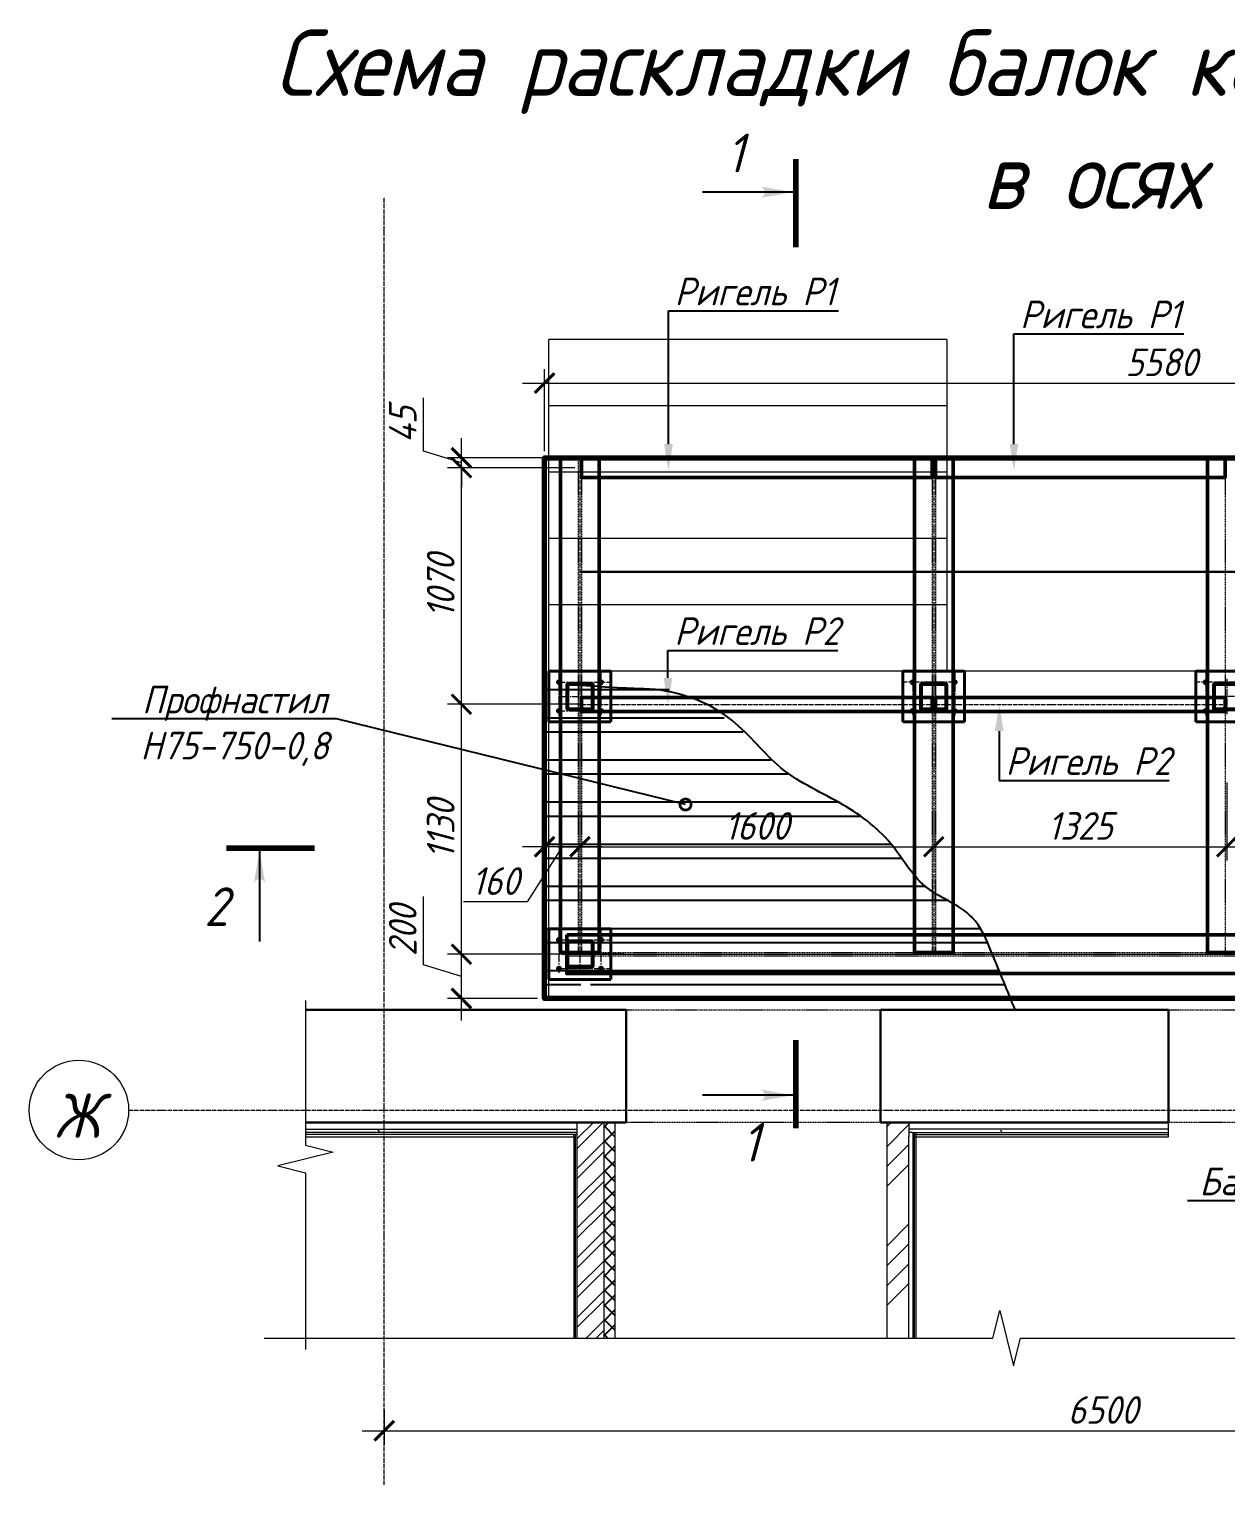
# Model space of a CAD drawing. Header units: millimetres. Extents: x 504091 to 2165846, y 135022 to 442887.
# Drawn here: x 861194 to 866607, y 219408 to 225991 of the extents above; entities that cross this region are included whole.
import ezdxf
from ezdxf import colors
from ezdxf.entities.mleader import LeaderData, LeaderLine
from ezdxf.math import Vec2, Vec3

# ---------------------------------------------------------------- set-up
doc = ezdxf.new("R2010")
doc.units = ezdxf.units.MM
for name, pattern in [('( Dashed )', [0.75, 0.5, -0.25]), ('ADSK_Линия сетки', [25, 20, -2.5, 0, -2.5]), ('CENTER2', [1.125, 0.75, -0.125, 0.125, -0.125]), ('осеваяX2', [4, 2.5, -0.5, 0.5, -0.5])]:
    doc.linetypes.add(name, pattern=pattern)
doc.layers.get('Defpoints').update_dxf_attribs({"color": 255})
for name, color, linetype, lineweight in [('+АР_Вспомогательная', 7, 'Continuous', 9), ('Аннотация', 7, 'Continuous', 9), ('Лестницы', 7, 'Continuous', 18), ('Монолит тонкий', 204, 'Continuous', 9), ('Оси', 165, 'осеваяX2', 13), ('Размер', 7, 'Continuous', 13), ('Размеры КР', 164, 'Continuous', 9), ('Рамка', 130, 'Continuous', 20), ('Стены внутренние', 7, 'Continuous', 18), ('Стены несущие', 7, 'Continuous', 30), ('Стены отделка', 7, 'Continuous', 30), ('Стены штриховка', 7, 'Continuous', 18)]:
    doc.layers.add(name, color=color, linetype=linetype, lineweight=lineweight)
for name, color, linetype in [('PS_Обозначения', 7, 'Continuous'), ('металл', 124, 'Continuous'), ('Тонкая', 7, 'Continuous'), ('Шов', 136, 'PSK_Weld_10'), ('Штриховка', 252, 'Continuous')]:
    doc.layers.add(name, color=color, linetype=linetype)
doc.styles.add('GOST 2.304_new', font='isocpeur.ttf', dxfattribs={"width": 0.9, "oblique": 15})
doc.linetypes.add('PSK_Weld_10', pattern='A,0.199999,1e-06,[130,ltypeshp.shx,S=1.06,R=-45,X=0.75,Y=1],1.5,[130,ltypeshp.shx,S=1.06,R=45,X=-0.75,Y=1],0', length=1.7)
doc.dimstyles.new('SPDS 1_50', dxfattribs={"dimscale": 50, "dimtxt": 2.5, "dimasz": 1.77, "dimexe": 1.25, "dimexo": 0.625, "dimtad": 1, "dimdec": 0, "dimrnd": 0.001, "dimzin": 9, "dimtxsty": 'GOST 2.304_new', "dimblk": 'ARCHTICK', "dimcen": 2.5, "dimdle": 2, "dimclrt": 256, "dimadec": 0, "dimazin": 2, "dimtfac": 0.75, "dimtdec": 0, "dimtmove": 1, "dimatfit": 3, "dimfxl": 0, "dimtolj": 1, "dimlwd": 9, "dimlwe": 9, "dimarcsym": 0})
pattern_1 = [(0, (813950.81, 178058.25), (406.4, 101.6), [33.528, -271.272, 33.528, -271.272, -1625.6]), (0, (813950.81, 178058.25), (406.4, 101.6), [-609.6, 33.528, -576.072, 33.528, -271.272, -711.2]), (0, (813950.81, 178058.25), (406.4, 101.6), [-1524, 33.528, -169.672, 33.528, -474.472]), (120, (814103.21, 178109.05), (-291.18818, 301.15272), [33.528, -271.272, 33.528, -271.272, -1625.6]), (120, (814103.21, 178109.05), (-291.18818, 301.15272), [-609.6, 33.528, -576.072, 33.528, -271.272, -711.2]), (120, (814103.21, 178109.05), (-291.18818, 301.15272), [-1524, 33.528, -169.672, 33.528, -474.472]), (240, (814154.01, 178312.25), (-115.21182, -402.75272), [33.528, -271.272, 33.528, -271.272, -1625.6]), (240, (814154.01, 178312.25), (-115.21182, -402.75272), [-609.6, 33.528, -576.072, 33.528, -271.272, -711.2]), (240, (814154.01, 178312.25), (-115.21182, -402.75272), [-1524, 33.528, -169.672, 33.528, -474.472])]

# ---------------------------------------------------------------- blocks, each defined once
blk = doc.blocks.new('_ArchTick')
at = {"color": 0, "linetype": 'ByBlock', "const_width": 0.15}
blk.add_lwpolyline([(-0.5, -0.5), (0.5, 0.5)], dxfattribs=at)
blk = doc.blocks.new('*D1272')
at = {"layer": 'Defpoints', "color": 0, "lineweight": 20, "transparency": 16777216}
for p in [(862800.4, 219778.9), (869300.4, 219778.9), (869300.4, 219653.2)]:
    blk.add_point(p, dxfattribs=at)
at = {"layer": 'Размеры КР', "color": 0, "lineweight": 9, "transparency": 16777216}
for p, q in [((862800.4, 219747.7), (862800.4, 219590.7)), ((869300.4, 219747.7), (869300.4, 219590.7)), ((862700.4, 219653.2), (869400.4, 219653.2))]:
    blk.add_line(p, q, dxfattribs=at)
at = {"layer": 'Размеры КР', "color": 0, "lineweight": 9, "transparency": 16777216, "xscale": 88.5, "yscale": 88.5, "zscale": 88.5, "rotation": 180}
blk.add_blockref('_ArchTick', (862800.4, 219653.2), dxfattribs=at)
at = {"layer": 'Размеры КР', "color": 0, "lineweight": 9, "transparency": 16777216, "xscale": 88.5, "yscale": 88.5, "zscale": 88.5}
blk.add_blockref('_ArchTick', (869300.4, 219653.2), dxfattribs=at)
at = {"layer": 'Размеры КР', "lineweight": 20, "transparency": 16777216, "insert": (866050.4, 219746.9), "char_height": 125, "attachment_point": 5, "style": 'GOST 2.304_new'}
blk.add_mtext('\\A1;6500', dxfattribs=at)
blk = doc.blocks.new('A$C3336a9ad')
at = {"color": 251, "linetype": 'CENTER2', "ltscale": 40}
for p, q in [((159.5, -87.4), (159.5, -247.4)), ((79.5, -167.4), (239.5, -167.4))]:
    blk.add_line(p, q, dxfattribs=at)
at = {"layer": 'металл', "lineweight": 40}
for p, q in [((299.5, -52.4), (19.5, -52.4)), ((19.5, -282.4), (19.5, -52.4)), ((299.5, -282.4), (299.5, -52.4)), ((214.5, -116.4), (214.5, -218.4)), ((19.5, -282.4), (299.5, -282.4))]:
    blk.add_line(p, q, dxfattribs=at)
at = {"layer": 'металл', "lineweight": 40, "extrusion": (1, 0, 0)}
for p, q in [((99.5, -219.4), (99.5, -115.4)), ((219.5, -115.4), (219.5, -219.4)), ((219.5, -219.4), (219.5, -115.4)), ((99.5, -219.4), (99.5, -145.4))]:
    blk.add_line(p, q, dxfattribs=at)
at = {"layer": 'металл', "lineweight": 40, "extrusion": (-1, 0, 0)}
blk.add_line((104.5, -219.4), (104.5, -116.4), dxfattribs=at)
at = {"layer": 'металл', "lineweight": 40, "extrusion": (0, 1, 0)}
for p, q in [((107.5, -107.4), (211.5, -107.4)), ((107.5, -107.4), (211.5, -107.4)), ((108.5, -112.4), (210.5, -112.4)), ((211.5, -227.4), (107.5, -227.4))]:
    blk.add_line(p, q, dxfattribs=at)
at = {"layer": 'металл', "lineweight": 40, "extrusion": (0, -1, 0)}
blk.add_line((107.5, -222.4), (210.5, -222.4), dxfattribs=at)
at = {"layer": 'металл', "lineweight": 40}
for centre in [(64.5, -102.4), (254.5, -102.4), (64.5, -232.4), (254.5, -232.4)]:
    blk.add_circle(centre, 6.76, dxfattribs=at)
for centre, radius, start, end in [((107.5, -115.4), 8, 90, 180), ((108.5, -116.4), 4, 90, 180), ((210.5, -116.4), 4, 0, 90), ((211.5, -115.4), 8, 0, 90), ((107.5, -219.4), 8, 180, 270), ((108.5, -218.4), 4, 180, 270), ((210.5, -218.4), 4, 270, 0), ((211.5, -219.4), 8, 270, 0)]:
    blk.add_arc(centre, radius, start, end, dxfattribs=at)
at = {"layer": 'Рамка', "color": 251, "linetype": 'CENTER2', "ltscale": 50}
for p, q in [((64.5, -52.4), (64.5, -252.4)), ((254.5, -52.4), (254.5, -252.4)), ((54.5, -102.4), (299.5, -102.4)), ((54.5, -232.4), (299.5, -232.4))]:
    blk.add_line(p, q, dxfattribs=at)
at = {"layer": 'Шов', "ltscale": 6}
for points in [[(99.5, -219.4), (99.5, -115.4)], [(112.5, -107.4), (196.5, -107.4)], [(219.5, -115.4), (219.4, -220.4)], [(211.5, -227.4), (107.5, -227.4)]]:
    blk.add_lwpolyline(points, dxfattribs=at)
blk = doc.blocks.new('*D1394')
at = {"layer": 'Defpoints', "color": 0, "lineweight": 20, "transparency": 16777216}
for p in [(869105.4, 224390.8), (863525.4, 224052.1), (869105.4, 224052.1)]:
    blk.add_point(p, dxfattribs=at)
at = {"layer": 'Размеры КР', "color": 0, "lineweight": 9, "transparency": 16777216}
for p, q in [((863525.4, 224083.3), (863525.4, 224453.3)), ((869105.4, 224083.3), (869105.4, 224453.3)), ((863425.4, 224390.8), (869205.4, 224390.8))]:
    blk.add_line(p, q, dxfattribs=at)
at = {"layer": 'Размеры КР', "color": 0, "lineweight": 9, "transparency": 16777216, "xscale": 88.5, "yscale": 88.5, "zscale": 88.5, "rotation": 180}
blk.add_blockref('_ArchTick', (863525.4, 224390.8), dxfattribs=at)
at = {"layer": 'Размеры КР', "color": 0, "lineweight": 9, "transparency": 16777216, "xscale": 88.5, "yscale": 88.5, "zscale": 88.5}
blk.add_blockref('_ArchTick', (869105.4, 224390.8), dxfattribs=at)
at = {"layer": 'Размеры КР', "lineweight": 20, "transparency": 16777216, "insert": (866315.4, 224484.5), "char_height": 125, "attachment_point": 5, "style": 'GOST 2.304_new'}
blk.add_mtext('\\A1;5580', dxfattribs=at)
blk = doc.blocks.new('_DotSmall')
at = {"color": 0, "linetype": 'ByBlock', "lineweight": 35, "const_width": 0.5}
blk.add_lwpolyline([(-0.0625, 0, 1), (0.0625, 0, 1)], format="xyb", close=True, dxfattribs=at)
blk = doc.blocks.new('*D1398')
at = {"layer": 'Defpoints', "color": 0, "lineweight": 20, "transparency": 16777216}
for p in [(863685.4, 222937.9), (865285.4, 222497.7), (865285.4, 222294.1)]:
    blk.add_point(p, dxfattribs=at)
at = {"layer": 'Размеры КР', "color": 0, "lineweight": 9, "transparency": 16777216}
for p, q in [((863685.4, 222906.6), (863685.4, 222231.6)), ((865285.4, 222466.5), (865285.4, 222231.6)), ((863585.4, 222294.1), (865385.4, 222294.1))]:
    blk.add_line(p, q, dxfattribs=at)
at = {"layer": 'Размеры КР', "color": 0, "lineweight": 9, "transparency": 16777216, "xscale": 88.5, "yscale": 88.5, "zscale": 88.5, "rotation": 180}
blk.add_blockref('_ArchTick', (863685.4, 222294.1), dxfattribs=at)
at = {"layer": 'Размеры КР', "color": 0, "lineweight": 9, "transparency": 16777216, "xscale": 88.5, "yscale": 88.5, "zscale": 88.5}
blk.add_blockref('_ArchTick', (865285.4, 222294.1), dxfattribs=at)
at = {"layer": 'Размеры КР', "lineweight": 20, "transparency": 16777216, "insert": (864485.4, 222387.9), "char_height": 125, "attachment_point": 5, "style": 'GOST 2.304_new'}
blk.add_mtext('\\A1;1600', dxfattribs=at)
blk = doc.blocks.new('*D1399')
at = {"layer": 'Defpoints', "color": 0, "lineweight": 20, "transparency": 16777216}
for p in [(866610.6, 222615.5), (865285.4, 222497.7), (866610.6, 222294.1)]:
    blk.add_point(p, dxfattribs=at)
at = {"layer": 'Размеры КР', "color": 0, "lineweight": 9, "transparency": 16777216}
for p, q in [((866610.6, 222584.3), (866610.6, 222231.6)), ((865285.4, 222466.5), (865285.4, 222231.6)), ((865185.4, 222294.1), (866710.6, 222294.1))]:
    blk.add_line(p, q, dxfattribs=at)
at = {"layer": 'Размеры КР', "color": 0, "lineweight": 9, "transparency": 16777216, "xscale": 88.5, "yscale": 88.5, "zscale": 88.5, "rotation": 180}
blk.add_blockref('_ArchTick', (865285.4, 222294.1), dxfattribs=at)
at = {"layer": 'Размеры КР', "color": 0, "lineweight": 9, "transparency": 16777216, "xscale": 88.5, "yscale": 88.5, "zscale": 88.5}
blk.add_blockref('_ArchTick', (866610.6, 222294.1), dxfattribs=at)
at = {"layer": 'Размеры КР', "lineweight": 20, "transparency": 16777216, "insert": (865948, 222387.9), "char_height": 125, "attachment_point": 5, "style": 'GOST 2.304_new'}
blk.add_mtext('\\A1;1325', dxfattribs=at)
blk = doc.blocks.new('*D1400')
at = {"layer": 'Defpoints', "color": 0, "lineweight": 20, "transparency": 16777216}
for p in [(866610.6, 222615.5), (868210.8, 222478.9), (868210.8, 222294.1)]:
    blk.add_point(p, dxfattribs=at)
at = {"layer": 'Размеры КР', "color": 0, "lineweight": 9, "transparency": 16777216}
for p, q in [((866610.6, 222584.3), (866610.6, 222231.6)), ((868210.8, 222447.7), (868210.8, 222231.6)), ((866510.6, 222294.1), (868310.8, 222294.1))]:
    blk.add_line(p, q, dxfattribs=at)
at = {"layer": 'Размеры КР', "color": 0, "lineweight": 9, "transparency": 16777216, "xscale": 88.5, "yscale": 88.5, "zscale": 88.5, "rotation": 180}
blk.add_blockref('_ArchTick', (866610.6, 222294.1), dxfattribs=at)
at = {"layer": 'Размеры КР', "color": 0, "lineweight": 9, "transparency": 16777216, "xscale": 88.5, "yscale": 88.5, "zscale": 88.5}
blk.add_blockref('_ArchTick', (868210.8, 222294.1), dxfattribs=at)
at = {"layer": 'Размеры КР', "lineweight": 20, "transparency": 16777216, "insert": (867410.7, 222387.9), "char_height": 125, "attachment_point": 5, "style": 'GOST 2.304_new'}
blk.add_mtext('\\A1;1600', dxfattribs=at)
blk = doc.blocks.new('*D1403')
at = {"layer": 'Defpoints', "color": 0, "lineweight": 20, "transparency": 16777216}
for p in [(863685.4, 222994.8), (863525.4, 222529.7), (863525.4, 222294.1)]:
    blk.add_point(p, dxfattribs=at)
at = {"layer": 'Размеры КР', "color": 0, "lineweight": 9, "transparency": 16777216}
for p, q in [((863685.4, 222963.5), (863685.4, 222231.6)), ((863525.4, 222498.5), (863525.4, 222231.6)), ((863785.4, 222294.1), (863425.4, 222294.1)), ((863605.4, 222294.1), (863446.6, 222044.9)), ((863446.6, 222044.9), (863159.3, 222044.9))]:
    blk.add_line(p, q, dxfattribs=at)
at = {"layer": 'Размеры КР', "color": 0, "lineweight": 9, "transparency": 16777216, "xscale": 88.5, "yscale": 88.5, "zscale": 88.5, "rotation": 180}
blk.add_blockref('_ArchTick', (863525.4, 222294.1), dxfattribs=at)
at = {"layer": 'Размеры КР', "color": 0, "lineweight": 9, "transparency": 16777216, "xscale": 88.5, "yscale": 88.5, "zscale": 88.5}
blk.add_blockref('_ArchTick', (863685.4, 222294.1), dxfattribs=at)
at = {"layer": 'Размеры КР', "lineweight": 20, "transparency": 16777216, "insert": (863303, 222138.6), "char_height": 125, "attachment_point": 5, "style": 'GOST 2.304_new'}
blk.add_mtext('\\A1;160', dxfattribs=at)
blk = doc.blocks.new('*D1404')
at = {"layer": 'Defpoints', "color": 0, "lineweight": 20, "transparency": 16777216}
for p in [(863149.4, 221807.8), (863915.9, 221807.8), (863525.4, 221608)]:
    blk.add_point(p, dxfattribs=at)
at = {"layer": 'Размеры КР', "color": 0, "lineweight": 9, "transparency": 16777216}
for p, q in [((862977.5, 221759.4), (862977.5, 222069.2)), ((863149.4, 221508), (863149.4, 221907.8)), ((863884.7, 221807.8), (863086.9, 221807.8)), ((863149.4, 221707.9), (862977.5, 221759.4)), ((863494.1, 221608), (863086.9, 221608))]:
    blk.add_line(p, q, dxfattribs=at)
at = {"layer": 'Размеры КР', "color": 0, "lineweight": 9, "transparency": 16777216, "xscale": 88.5, "yscale": 88.5, "zscale": 88.5}
for p, rotation in [((863149.4, 221807.8), 90), ((863149.4, 221608), 270)]:
    blk.add_blockref('_ArchTick', p, dxfattribs=dict(at, rotation=rotation))
at = {"layer": 'Размеры КР', "lineweight": 20, "transparency": 16777216, "insert": (862883.8, 221914.3), "char_height": 125, "attachment_point": 5, "rotation": 90, "style": 'GOST 2.304_new'}
blk.add_mtext('\\A1;200', dxfattribs=at)
blk = doc.blocks.new('*D1405')
at = {"layer": 'Defpoints', "color": 0, "lineweight": 20, "transparency": 16777216}
for p in [(863149.4, 222938), (863712.8, 222938), (863915.9, 221807.8)]:
    blk.add_point(p, dxfattribs=at)
at = {"layer": 'Размеры КР', "color": 0, "lineweight": 9, "transparency": 16777216}
for p, q in [((863149.4, 221707.8), (863149.4, 223038)), ((863681.6, 222938), (863086.9, 222938)), ((863884.7, 221807.8), (863086.9, 221807.8))]:
    blk.add_line(p, q, dxfattribs=at)
at = {"layer": 'Размеры КР', "color": 0, "lineweight": 9, "transparency": 16777216, "xscale": 88.5, "yscale": 88.5, "zscale": 88.5}
for p, rotation in [((863149.4, 222938), 90), ((863149.4, 221807.8), 270)]:
    blk.add_blockref('_ArchTick', p, dxfattribs=dict(at, rotation=rotation))
at = {"layer": 'Размеры КР', "lineweight": 20, "transparency": 16777216, "insert": (863055.7, 222372.9), "char_height": 125, "attachment_point": 5, "rotation": 90, "style": 'GOST 2.304_new'}
blk.add_mtext('\\A1;1130', dxfattribs=at)
blk = doc.blocks.new('*D1406')
at = {"layer": 'Defpoints', "color": 0, "lineweight": 20, "transparency": 16777216}
for p in [(863149.4, 224008.1), (863692.9, 224008.1), (863712.8, 222938)]:
    blk.add_point(p, dxfattribs=at)
at = {"layer": 'Размеры КР', "color": 0, "lineweight": 9, "transparency": 16777216}
for p, q in [((863149.4, 222838), (863149.4, 224108.1)), ((863661.6, 224008.1), (863086.9, 224008.1)), ((863681.6, 222938), (863086.9, 222938))]:
    blk.add_line(p, q, dxfattribs=at)
at = {"layer": 'Размеры КР', "color": 0, "lineweight": 9, "transparency": 16777216, "xscale": 88.5, "yscale": 88.5, "zscale": 88.5}
for p, rotation in [((863149.4, 224008.1), 90), ((863149.4, 222938), 270)]:
    blk.add_blockref('_ArchTick', p, dxfattribs=dict(at, rotation=rotation))
at = {"layer": 'Размеры КР', "lineweight": 20, "transparency": 16777216, "insert": (863055.7, 223473), "char_height": 125, "attachment_point": 5, "rotation": 90, "style": 'GOST 2.304_new'}
blk.add_mtext('\\A1;1070', dxfattribs=at)
blk = doc.blocks.new('*D1407')
at = {"layer": 'Defpoints', "color": 0, "lineweight": 20, "transparency": 16777216}
for p in [(863149.4, 224053.1), (863650.3, 224053.1), (863692.9, 224008.1)]:
    blk.add_point(p, dxfattribs=at)
at = {"layer": 'Размеры КР', "color": 0, "lineweight": 9, "transparency": 16777216}
for p, q in [((862977.5, 224082.1), (862977.5, 224324.4)), ((863149.4, 224053.1), (863149.4, 224141.6)), ((863149.4, 224030.6), (862977.5, 224082.1)), ((863619.1, 224053.1), (863086.9, 224053.1)), ((863149.4, 224008.1), (863149.4, 224053.1)), ((863149.4, 224008.1), (863149.4, 224053.1)), ((863661.6, 224008.1), (863086.9, 224008.1)), ((863149.4, 224008.1), (863149.4, 223919.6))]:
    blk.add_line(p, q, dxfattribs=at)
at = {"layer": 'Размеры КР', "color": 0, "lineweight": 9, "transparency": 16777216, "xscale": 88.5, "yscale": 88.5, "zscale": 88.5}
for p, rotation in [((863149.4, 224053.1), 270), ((863149.4, 224008.1), 90)]:
    blk.add_blockref('_ArchTick', p, dxfattribs=dict(at, rotation=rotation))
at = {"layer": 'Размеры КР', "lineweight": 20, "transparency": 16777216, "insert": (862883.8, 224203.2), "char_height": 125, "attachment_point": 5, "rotation": 90, "style": 'GOST 2.304_new'}
blk.add_mtext('\\A1;45', dxfattribs=at)

msp = doc.modelspace()

# ---------------------------------------------------------------- hatches: boundary and pattern name
at = {"layer": 'PS_Обозначения', "ltscale": 50}
for points in [[(864648.9857, 225254.0999), (864498.9857, 225280.4999, -0.839099631), (864498.9857, 225227.6999)], [(862236.2738, 222275.3028), (862209.8738, 222125.3028, -0.839099631), (862262.6738, 222125.3028)], [(864648.9857, 221170.2587), (864498.9857, 221143.8587, 0.839099631), (864498.9857, 221196.6587)]]:
    msp.add_hatch(color=256, dxfattribs=at).paths.add_polyline_path(points, flags=0)
at = {"layer": 'Стены внутренние', "lineweight": 9}
h = msp.add_hatch(dxfattribs=at)
h.set_pattern_fill('FP_12', color=256, style=0, pattern_type=2)
h.set_pattern_definition(pattern_1)
h.paths.add_polyline_path([(863623.1568, 221002.0546), (863663.9441, 221002.0546), (863663.9441, 221017.0546), (862381.9437, 221017.0546), (862381.9437, 221002.0546), (863568.7034, 221002.0546)])
h = msp.add_hatch(dxfattribs=at)
h.set_pattern_fill('FP_12', color=256, style=0, pattern_type=2)
h.set_pattern_definition(pattern_1)
h.paths.add_polyline_path([(865172.9441, 221002.0546), (866347.8084, 221002.0546), (866347.8084, 221017.0546), (865172.9441, 221017.0546)])
at = {"layer": 'Стены штриховка'}
h = msp.add_hatch(dxfattribs=at)
h.set_pattern_fill('ANSI32', color=256, scale=10)
h.set_pattern_definition([(45, (697828.63, 216504.92), (-67.35192, 67.35192), []), (45, (697873.53, 216504.92), (-67.35192, 67.35192), [])])
h.paths.add_polyline_path([(863792.9441, 220071.7036), (863792.9441, 221047.0546), (863672.9441, 221047.0546), (863672.9441, 220071.7036)])
h = msp.add_hatch(dxfattribs=at)
h.set_pattern_fill('ANSI34', color=256, scale=20)
h.set_pattern_definition([(45, (697828.63, 216504.92), (-269.4077, 269.4077), []), (45, (697918.43, 216504.92), (-269.4077, 269.4077), []), (45, (698008.23, 216504.92), (-269.4077, 269.4077), []), (45, (698098.03, 216504.92), (-269.4077, 269.4077), [])])
h.paths.add_polyline_path([(865172.9441, 220071.7036), (865172.9441, 221047.0546), (865072.9441, 221047.0546), (865072.9441, 220071.7036)])
at = {"layer": 'Тонкая', "transparency": 33554687}
h = msp.add_hatch(dxfattribs=at)
h.set_pattern_fill('ANSI37', color=256, scale=15, angle=90)
h.set_pattern_definition([(135, (781896.944, 178058.25), (-33.67596, -33.67596), []), (225, (781896.944, 178058.25), (33.67596, -33.67596), [])])
h.paths.add_polyline_path([(863792.9441, 221047.0546), (863842.9441, 221047.0546), (863842.9441, 220071.7036), (863792.9441, 220071.7036)])
at = {"layer": 'Штриховка'}
h = msp.add_hatch(dxfattribs=at)
h.set_pattern_fill('ANSI32', color=256, scale=20, angle=315)
h.set_pattern_definition([(360, (890559.08, 180205.2), (8e-14, 190.5), []), (360, (890622.58, 180141.7), (8e-14, 190.5), [])])
h.paths.add_polyline_path([(863525.3677, 223023.2131), (863525.3677, 221637.0043), (863733.8716, 221680.1736), (863733.8716, 221557.0043), (865653.8716, 221557.0043), (865627.3764, 221621.8362), (865621.1744, 221637.0043), (865618.3508, 221643.9093), (865612.4047, 221658.4457), (865606.4467, 221673.0063), (865600.475, 221687.5944), (865594.4879, 221702.2136), (865588.4836, 221716.8672), (865582.4606, 221731.5587), (865576.417, 221746.2916), (865570.3512, 221761.0693), (865564.2615, 221775.8953), (865558.146, 221790.7729), (865552.0033, 221805.7057), (865545.8302, 221820.6956), (865539.5956, 221835.7108), (865533.2397, 221850.6853), (865526.7015, 221865.5518), (865519.92, 221880.2426), (865512.8342, 221894.6906), (865505.383, 221908.828), (865497.5056, 221922.5877), (865489.1409, 221935.902), (865480.2278, 221948.7036), (865470.7054, 221960.9251), (865460.5126, 221972.4989), (865449.5974, 221983.367), (865437.9936, 221993.5614), (865425.7842, 222003.1657), (865413.0524, 222012.2638), (865399.8817, 222020.9397), (865386.3553, 222029.2773), (865372.5566, 222037.3605), (865358.5691, 222045.2734), (865344.4759, 222053.0999), (865330.3605, 222060.9239), (865316.3063, 222068.8295), (865302.3965, 222076.9006), (865288.7146, 222085.2211), (865275.3439, 222093.8751), (865262.3676, 222102.9464), (865249.8693, 222112.5191), (865237.9198, 222122.6645), (865226.501, 222133.3642), (865215.556, 222144.5606), (865205.0275, 222156.1957), (865194.8586, 222168.2118), (865184.9922, 222180.551), (865175.371, 222193.1555), (865165.9379, 222205.9674), (865156.636, 222218.9289), (865147.408, 222231.9821), (865138.1968, 222245.0693), (865128.9453, 222258.1325), (865119.5964, 222271.114), (865110.0931, 222283.9559), (865100.3781, 222296.6004), (865090.3944, 222308.9896), (865080.1018, 222321.0817), (865069.5051, 222332.8775), (865058.6163, 222344.3844), (865047.4477, 222355.6101), (865036.0112, 222366.5622), (865024.3191, 222377.2484), (865012.3835, 222387.6762), (865000.2165, 222397.8534), (864987.8302, 222407.7874), (864975.2367, 222417.4859), (864962.4482, 222426.9565), (864949.4768, 222436.2069), (864936.3345, 222445.2446), (864923.0336, 222454.0774), (864909.5862, 222462.7127), (864896.0043, 222471.1582), (864882.3001, 222479.4215), (864868.4857, 222487.5103), (864854.5733, 222495.4322), (864840.5769, 222503.201), (864826.5141, 222510.8421), (864812.4029, 222518.382), (864798.2614, 222525.8475), (864784.1076, 222533.2653), (864769.9595, 222540.6619), (864755.8352, 222548.0642), (864741.7527, 222555.4987), (864727.73, 222562.9921), (864713.7852, 222570.571), (864699.9363, 222578.2622), (864686.2012, 222586.0923), (864672.5981, 222594.0879), (864659.145, 222602.2758), (864645.8599, 222610.6826), (864632.7608, 222619.335), (864619.8658, 222628.2596), (864607.1929, 222637.483), (864594.7602, 222647.0321), (864582.5855, 222656.9333), (864570.6751, 222667.1966), (864559.0004, 222677.7832), (864547.5267, 222688.6455), (864536.2192, 222699.7359), (864525.0432, 222711.0069), (864513.964, 222722.4108), (864502.9467, 222733.9002), (864491.9568, 222745.4274), (864480.9593, 222756.945), (864469.9197, 222768.4052), (864458.8031, 222779.7606), (864447.5747, 222790.9636), (864436.2, 222801.9667), (864424.6441, 222812.7221), (864412.8723, 222823.1825), (864400.8498, 222833.3001), (864388.5428, 222843.0288), (864375.9433, 222852.3576), (864363.0717, 222861.3146), (864349.9497, 222869.9296), (864336.599, 222878.2328), (864323.0416, 222886.2542), (864309.2992, 222894.0238), (864295.3935, 222901.5715), (864281.3465, 222908.9274), (864267.1797, 222916.1216), (864252.9152, 222923.184), (864238.5746, 222930.1446), (864224.1797, 222937.0335), (864209.7523, 222943.8807), (864195.3142, 222950.7162), (864180.8873, 222957.5699), (864166.4933, 222964.472), (864152.1539, 222971.4525), (864137.891, 222978.5412), (864123.7177, 222985.7559), (864109.6266, 222993.0847), (864095.607, 223000.5112), (864081.6484, 223008.019), (864067.7401, 223015.5918)])

# ---------------------------------------------------------------- linework, layer by layer
at = {"layer": '+АР_Вспомогательная', "color": 7, "linetype": 'Continuous', "ltscale": 50}
for points in [[(862443.7517, 221598.1584), (862443.7517, 220944.4506), (862568.7517, 220913.2006), (862318.7517, 220850.7006), (862443.7517, 220819.4506), (862443.7517, 220019.9511)], [(862257.2725, 220071.7036), (865553.1254, 220071.7036), (865584.3633, 220196.655), (865646.8389, 219946.7522), (865678.0768, 220071.7036), (871402.2228, 220071.7036)]]:
    msp.add_lwpolyline(points, dxfattribs=at)
at = {"layer": 'PS_Обозначения', "ltscale": 50}
for points in [[(864661.4857, 225004.0999, 25, 25, 0), (864661.4857, 225404.0999, 0, 0, 0)], [(862486.2738, 222287.8028, 25, 25, 0), (862086.2738, 222287.8028, 0, 0, 0)], [(864661.4857, 221420.2587, 25, 25, 0), (864661.4857, 221020.2587, 0, 0, 0)]]:
    msp.add_lwpolyline(points, format="xyseb", dxfattribs=at)
for points in [[(864648.9857, 225254.0999), (864239.0946, 225254.0999)], [(862236.2738, 222275.3028), (862236.2738, 221865.4117)], [(864648.9857, 221170.2587), (864239.0946, 221170.2587)]]:
    msp.add_lwpolyline(points, dxfattribs=at)
at = {"layer": 'Лестницы', "color": 5, "linetype": '( Dashed )', "lineweight": 9, "ltscale": 10}
for p, q in [((863677.8677, 224053.0546), (863677.8677, 221815.259)), ((863692.8677, 224053.0546), (863692.8677, 221815.259)), ((863692.8677, 224047.0546), (865277.8677, 224047.0546)), ((865277.8677, 224053.0546), (865277.8677, 221815.259)), ((865292.8677, 224053.0546), (865292.8677, 221815.259)), ((865292.8677, 224047.0546), (866603.1447, 224047.0546)), ((866603.1447, 224053.0546), (866603.1447, 221815.259)), ((863692.8677, 222964.0185), (865277.8677, 222964.0185)), ((865292.8677, 222964.0185), (866603.1447, 222964.0185)), ((863625.3677, 221815.259), (869005.3387, 221815.259)), ((863625.3677, 221800.259), (869005.3387, 221800.259))]:
    msp.add_line(p, q, dxfattribs=at)
for points in [[(863894.7944, 221557.0546), (865044.7944, 221557.0546), (865044.7944, 221047.0546), (863894.7944, 221047.0546)], [(866347.8084, 221556.948), (868162.8084, 221556.948), (868162.8084, 221047.0546), (866347.8084, 221047.0546)]]:
    msp.add_lwpolyline(points, close=True, dxfattribs=at)
at = {"layer": 'металл', "lineweight": 50, "ltscale": 500}
for points in [[(863772.8677, 224053.0546), (863772.8677, 221815.259), (863597.8677, 221815.259), (863597.8677, 224053.0546)], [(865372.8677, 224053.0546), (865372.8677, 221815.259), (865197.8677, 221815.259), (865197.8677, 224053.0546)], [(866698.1447, 224053.0546), (866698.1447, 221815.259), (866523.1447, 221815.259), (866523.1447, 224053.0546)], [(863625.3677, 221895.259), (869005.3387, 221895.259), (869005.3387, 221720.259), (863625.3677, 221720.259)]]:
    msp.add_lwpolyline(points, close=True, dxfattribs=at)
at = {"layer": 'металл', "color": 6, "lineweight": 50, "ltscale": 500}
for points in [[(863692.8677, 224053.0546), (865277.8677, 224053.0546), (865277.8677, 223963.0546), (863692.8677, 223963.0546)], [(865292.8677, 224053.0546), (866603.1447, 224053.0546), (866603.1447, 223963.0546), (865292.8677, 223963.0546)], [(863692.8677, 222969.0185), (865277.8677, 222969.0185), (865277.8677, 222905.0185), (863692.8677, 222905.0185)], [(865292.8677, 222969.0185), (866603.1447, 222969.0185), (866603.1447, 222905.0185), (865292.8677, 222905.0185)]]:
    msp.add_lwpolyline(points, close=True, dxfattribs=at)
at = {"layer": 'Монолит тонкий', "lineweight": 13, "ltscale": 100}
for p, q in [((865345.3677, 224588.0185), (863545.3677, 224588.0185)), ((863545.3677, 221608.1756), (863545.3677, 224588.0185)), ((865345.3677, 224588.0185), (865345.3677, 223088.0185)), ((865345.3677, 224288.0185), (863545.3677, 224288.0185)), ((865345.3677, 223988.0185), (863545.3677, 223988.0185)), ((865345.3677, 223688.0185), (863545.3677, 223688.0185)), ((865345.3677, 223388.0185), (863545.3677, 223388.0185)), ((869085.3677, 223088.0185), (863545.3677, 223088.0185)), ((863545.3677, 221608.1756), (869085.3677, 221607.7258))]:
    msp.add_line(p, q, dxfattribs=at)
at = {"layer": 'Оси', "linetype": 'ADSK_Линия сетки'}
for p, q in [((862800.3737, 219408.2669), (862800.3737, 225231.604)), ((863685.3677, 224053.0546), (863685.3677, 221807.759)), ((865285.3677, 224053.0546), (865285.3677, 221807.759)), ((863692.8677, 222937.0185), (865277.8677, 222937.0185)), ((865292.8677, 222937.0185), (866603.1447, 222937.0185)), ((861644.0489, 221103.2494), (869955.6613, 221103.2494))]:
    msp.add_line(p, q, dxfattribs=at)
at = {"layer": 'Размеры КР', "lineweight": 20}
msp.add_line((863625.3677, 221807.759), (869005.3387, 221807.759), dxfattribs=at)
at = {"layer": 'Размеры КР', "lineweight": 70}
msp.add_lwpolyline([(869105.3677, 221607.9507), (863525.3677, 221607.9507), (863525.3677, 224053.0546), (869105.3677, 224053.0546)], close=True, dxfattribs=at)
at = {"layer": 'Размеры КР', "lineweight": 20}
msp.add_circle((861419.0489, 221103.2494), 225, dxfattribs=at)
at = {"layer": 'Стены несущие'}
for p, q in [((862443.7517, 221557.0546), (863894.7944, 221557.0546)), ((863894.7944, 221047.0546), (863894.7944, 221557.0546)), ((865044.7944, 221557.0546), (865044.7944, 221047.0546)), ((865044.7944, 221557.0538), (866347.8084, 221556.948)), ((866347.8084, 221047.0546), (866347.8084, 221557.0546)), ((862443.7517, 221047.0546), (863894.7944, 221047.0546)), ((866347.8084, 221047.0546), (865044.7944, 221047.0546))]:
    msp.add_line(p, q, dxfattribs=at)
at = {"layer": 'Стены отделка', "lineweight": 9}
for p, q in [((862443.7517, 221017.0546), (863672.9441, 221017.0546)), ((863672.9441, 220071.7036), (863672.9441, 221047.0546)), ((863792.9441, 221047.0546), (863792.9441, 220071.7036)), ((863842.9441, 221047.0546), (863842.9441, 220071.7036)), ((865172.9441, 221047.0546), (865172.9441, 220982.0546)), ((865185.5784, 221017.0546), (865172.9441, 221017.0546)), ((865188.8441, 221002.0546), (865172.9441, 221002.0546)), ((865192.9441, 220071.7036), (865192.9441, 221002.0546)), ((865198.9441, 220071.7036), (865198.9441, 221002.0546)), ((865205.9441, 220071.7036), (865205.9441, 221002.0546)), ((866347.8084, 220982.0546), (866347.8084, 221047.0546)), ((862443.7517, 220982.0546), (863657.0441, 220982.0546)), ((863657.0441, 220982.0546), (863657.0441, 220071.7036)), ((865188.8441, 220982.0546), (866347.8084, 220982.0546))]:
    msp.add_line(p, q, dxfattribs=at)
at = {"layer": 'Стены штриховка'}
for p, q in [((863672.9441, 221002.0546), (862443.7517, 221002.0546)), ((863672.9441, 220993.0546), (862443.7517, 220993.0546)), ((863657.0441, 220982.0546), (863657.0441, 220993.0546)), ((863663.9441, 220993.0546), (863663.9441, 220071.7036)), ((865072.9441, 221047.0546), (865072.9441, 220071.7036)), ((866347.8084, 221017.0546), (865185.5784, 221017.0546)), ((865188.8441, 221002.0546), (866347.8084, 221002.0546)), ((865188.8441, 220993.0546), (866347.8084, 220993.0546)), ((865172.9441, 220071.7036), (865172.9441, 220982.0546))]:
    msp.add_line(p, q, dxfattribs=at)
at = {"layer": 'Штриховка'}
msp.add_open_spline([(865653.8716, 221557.0043), (865619.3924, 221641.3869), (865561.7035, 221782.5714), (865466.0773, 222013.7463), (865224.5247, 222088.645), (865096.6753, 222335.4826), (864857.9204, 222506.9659), (864582.6594, 222623.093), (864374.5724, 222907.0318), (864090.9753, 223013.9775), (863912.3671, 223007.4963), (863693.9592, 223023.2131)], degree=3, knots=[0, 0, 0, 0, 276.894197307, 463.285347295, 714.92216011, 962.843914214, 1261.549090871, 1580.305744362, 1843.642235074, 2133.021291215, 2230.653414509, 2230.653414509, 2230.653414509, 2230.653414509], dxfattribs=at)

# ---------------------------------------------------------------- block references
at = {"layer": 'Размеры КР', "lineweight": 20}
for p in [(863525.9106, 223140.4496), (863525.9106, 221975.64)]:
    msp.add_blockref('A$C3336a9ad', p, dxfattribs=at)
at = {"layer": 'Размеры КР', "lineweight": 20, "xscale": -1}
for p in [(865444.8247, 223140.4496), (866770.1017, 223140.4496)]:
    msp.add_blockref('A$C3336a9ad', p, dxfattribs=at)

# ---------------------------------------------------------------- texts
at = {"layer": 'PS_Обозначения', "style": 'GOST 2.304_new', "oblique": 15, "width": 0.9}
for s, p in [('1', (864347.4964, 225343.6368)), ('2', (861986.1375, 221935.5189)), ('1', (864417.1108, 220869.9883))]:
    msp.add_text(s, height=175, dxfattribs=at).set_placement(p)
at = {"layer": 'Аннотация', "lineweight": 9, "insert": (861450.8008, 225989.2846), "char_height": 300, "attachment_point": 1, "line_spacing_factor": 1.022766, "style": 'GOST 2.304_new'}
msp.add_mtext_dynamic_manual_height_columns('\\pi853.09803,t8091.59703,8391.59703;Схема раскладки балок козырька входной группы \\P\\pi4052.92671,t9158.20671,9458.20671;в осях 11-12/Ж (М 1:50)', width=10016.579821, gutter_width=2500, heights=[1983.7092], dxfattribs=at)
at = {"layer": 'Оси', "insert": (861411.8388, 221077.6735), "char_height": 200, "width": 245.7, "attachment_point": 5, "line_spacing_factor": 1.022766, "style": 'GOST 2.304_new'}
msp.add_mtext('\\pt67.49925,135.00112,202.50037,269.99962,337.49887,405.00075,472.5,539.99925,607.50112,675.00037,742.49962,809.99887,877.50075,945,1012.49925,1080.00113,1147.50038,1214.99963,1282.49887,1350.00075,1417.5,1484.99925,1552.50112,1620.00037,1687.49962,1754.99887,1822.50075,1890,1957.49925,2025.00112,2092.50037,2159.99962;Ж', dxfattribs=at)

# ---------------------------------------------------------------- dimensions: what is measured, and where the dimension line sits
at = {"layer": 'Размеры КР', "lineweight": 20}
for base, p1, p2, picture, middle in [((869105.3677, 224390.7654), (863525.3677, 224052.0546), (869105.3677, 224052.0546), '*D1394', (866315.3677, 224484.5154)), ((865285.3677, 222294.1102), (863685.3677, 222937.8541), (865285.3677, 222497.7076), '*D1398', (864485.3677, 222387.8602)), ((866610.6447, 222294.1102), (865285.3677, 222497.7076), (866610.6447, 222615.5148), '*D1399', (865948.0062, 222387.8602)), ((868210.8084, 222294.1102), (866610.6447, 222615.5148), (868210.8084, 222478.9237), '*D1400', (867410.7265, 222387.8602)), ((869300.3737, 219653.1682), (862800.3737, 219778.911), (869300.3737, 219778.911), '*D1272', (866050.3737, 219746.9182))]:
    dim = msp.add_linear_dim(base=base, p1=p1, p2=p2, dimstyle='SPDS 1_50', dxfattribs=at)
    dim.commit()
    dim.dimension.update_dxf_attribs({"geometry": picture, "text_midpoint": middle})
for base, p1, p2, picture, middle in [((863149.4091, 224053.0546), (863692.8677, 224008.0546), (863650.3278, 224053.0546), '*D1407', (862883.7841, 224113.3671)), ((863149.4091, 224008.0546), (863712.8367, 222938.0185), (863692.8677, 224008.0546), '*D1406', (863055.6591, 223473.0365)), ((863149.4091, 222938.0185), (863915.9121, 221807.759), (863712.8367, 222938.0185), '*D1405', (863055.6591, 222372.8887)), ((863149.4091, 221807.759), (863525.3677, 221607.9507), (863915.9121, 221807.759), '*D1404', (862883.7841, 221790.6673))]:
    dim = msp.add_linear_dim(base=base, p1=p1, p2=p2, angle=90, dimstyle='SPDS 1_50', dxfattribs=at)
    dim.commit()
    dim.dimension.update_dxf_attribs({"geometry": picture, "text_midpoint": middle})
dim = msp.add_linear_dim(base=(863525.3677, 222294.1102), p1=(863685.3677, 222994.77), p2=(863525.3677, 222529.7198), dimstyle='SPDS 1_50', dxfattribs=at)
dim.commit()
dim.dimension.update_dxf_attribs({"geometry": '*D1403', "text_midpoint": (863415.3329, 222044.8896), "dimtype": 160})

# ---------------------------------------------------------------- leaders
at = {"layer": 'Размер', "ltscale": 20}
ml = msp.add_multileader_mtext('Standard', dxfattribs=at)
ml.set_content('\\A1;Ригель Р1', color=256, style='GOST 2.304_new')
ml.set_leader_properties()
ml.build(insert=Vec2(0, 0))
ml.multileader.update_dxf_attribs({"text_left_attachment_type": 6, "text_right_attachment_type": 6, "dogleg_length": 1, "arrow_head_size": 120})
ctx = ml.context
ctx.base_point, ctx.char_height, ctx.arrow_head_size, ctx.landing_gap_size, ctx.plane_origin = Vec3(864105.7352, 224717.2159), 125, 120, 0, Vec3(843782.9623, 371210.0699)
ctx.left_attachment, ctx.right_attachment, ctx.text_align_type = 6, 6, 1
notes = []
notes.append((ctx, [(1, (1, 1, 0), (864085.7352, 224717.2159), (1, 0), 20, [(0, [(864085.7352, 223995.0149)], 0, [])])]))
ctx.mtext.insert, ctx.mtext.rotation, ctx.mtext.width, ctx.mtext.alignment, ctx.mtext.flow_direction = Vec3(864476.7288, 224867.2159), 6.283185307, 1286.674802, 2, 5
ml = msp.add_multileader_mtext('Standard', dxfattribs=at)
ml.set_content('\\A1;Ригель Р1', color=256, style='GOST 2.304_new')
ml.set_leader_properties()
ml.build(insert=Vec2(0, 0))
ml.multileader.update_dxf_attribs({"text_left_attachment_type": 6, "text_right_attachment_type": 6, "dogleg_length": 1, "arrow_head_size": 120})
ctx = ml.context
ctx.base_point, ctx.char_height, ctx.arrow_head_size, ctx.landing_gap_size, ctx.plane_origin = Vec3(865668.1755, 224613.5447), 125, 120, 0, Vec3(845345.4026, 371210.0699)
ctx.left_attachment, ctx.right_attachment, ctx.text_align_type = 6, 6, 1
notes.append((ctx, [(1, (1, 1, 0), (865648.1755, 224613.5447), (1, 0), 20, [(0, [(865648.1755, 223995.0149)], 0, [])])]))
ctx.mtext.insert, ctx.mtext.rotation, ctx.mtext.width, ctx.mtext.alignment, ctx.mtext.flow_direction = Vec3(866039.1691, 224763.5447), 6.283185307, 1286.674802, 2, 5
ml = msp.add_multileader_mtext('Standard', dxfattribs=at)
ml.set_content('\\A1;Балка Б1.2', color=256, style='GOST 2.304_new')
ml.set_leader_properties()
ml.build(insert=Vec2(0, 0))
ml.multileader.update_dxf_attribs({"text_left_attachment_type": 6, "text_right_attachment_type": 6, "dogleg_length": 1, "arrow_head_size": 120})
ctx = ml.context
ctx.base_point, ctx.char_height, ctx.arrow_head_size, ctx.landing_gap_size, ctx.plane_origin = Vec3(869841.0651, 223537.5618), 125, 120, 0, Vec3(849538.2921, 369619.3979)
ctx.left_attachment, ctx.right_attachment, ctx.text_align_type = 6, 6, 1
notes.append((ctx, [(1, (1, 1, 0), (869821.0651, 223537.5618), (1, 0), 20, [(4, [(868945.3677, 223537.5618), (868210.8084, 223537.5618), (866610.6447, 223537.5618), (865285.3677, 223537.5618), (863685.3677, 223537.5618)], 0, [])])]))
ctx.mtext.insert, ctx.mtext.rotation, ctx.mtext.width, ctx.mtext.alignment, ctx.mtext.flow_direction = Vec3(870240.1837, 223687.5618), 6.283185307, 1286.674802, 2, 5
ml = msp.add_multileader_mtext('Standard', dxfattribs=at)
ml.set_content('\\A1;Ригель Р2', color=256, style='GOST 2.304_new')
ml.set_leader_properties()
ml.build(insert=Vec2(0, 0))
ml.multileader.update_dxf_attribs({"text_left_attachment_type": 6, "text_right_attachment_type": 6, "dogleg_length": 1, "arrow_head_size": 120})
ctx = ml.context
ctx.base_point, ctx.char_height, ctx.arrow_head_size, ctx.landing_gap_size, ctx.plane_origin = Vec3(864103.5834, 223181.5117), 125, 120, 0, Vec3(843780.8105, 369622.0992)
ctx.left_attachment, ctx.right_attachment, ctx.text_align_type = 6, 6, 1
notes.append((ctx, [(1, (1, 1, 0), (864083.5834, 223181.5117), (1, 0), 20, [(0, [(864083.5834, 222937.0185)], 0, [])])]))
ctx.mtext.insert, ctx.mtext.rotation, ctx.mtext.width, ctx.mtext.alignment, ctx.mtext.flow_direction = Vec3(864485.8271, 223331.5117), 6.283185307, 1286.674802, 2, 5
ml = msp.add_multileader_mtext('Standard', dxfattribs=at)
ml.set_content('\\A1;Профнастил \\PН75-750-0,8', color=256, style='GOST 2.304_new')
ml.set_leader_properties()
ml.set_arrow_properties(name='DOTSMALL')
ml.build(insert=Vec2(0, 0))
ml.multileader.update_dxf_attribs({"text_left_attachment_type": 6, "text_right_attachment_type": 6, "dogleg_length": 1, "arrow_head_size": 100})
ctx = ml.context
ctx.base_point, ctx.char_height, ctx.arrow_head_size, ctx.landing_gap_size, ctx.plane_origin = Vec3(861682.2156, 222872.1024), 125, 100, 0, Vec3(841331.9107, 369139.3552)
ctx.left_attachment, ctx.right_attachment, ctx.text_align_type = 6, 6, 1
notes.append((ctx, [(0, (1, 1, 0), (862584.8279, 222872.1024), (-1, 0), 20, [(0, [(864162.903, 222484.7593)], 0, [])])]))
ctx.mtext.insert, ctx.mtext.rotation, ctx.mtext.width, ctx.mtext.alignment, ctx.mtext.flow_direction = Vec3(862123.5218, 223022.1024), 6.283185307, 1286.674802, 2, 5
ml = msp.add_multileader_mtext('Standard', dxfattribs=at)
ml.set_content('\\A1;Ригель Р2', color=256, style='GOST 2.304_new')
ml.set_leader_properties()
ml.build(insert=Vec2(0, 0))
ml.multileader.update_dxf_attribs({"text_left_attachment_type": 6, "text_right_attachment_type": 6, "dogleg_length": 1, "arrow_head_size": 120})
ctx = ml.context
ctx.base_point, ctx.char_height, ctx.arrow_head_size, ctx.landing_gap_size, ctx.plane_origin = Vec3(865601.9207, 222593.5127), 125, 120, 0, Vec3(845279.1477, 369705.9128)
ctx.left_attachment, ctx.right_attachment, ctx.text_align_type = 6, 6, 1
notes.append((ctx, [(1, (1, 1, 0), (865581.9207, 222593.5127), (1, 0), 20, [(0, [(865581.9207, 222937.0185)], 0, [])])]))
ctx.mtext.insert, ctx.mtext.rotation, ctx.mtext.width, ctx.mtext.alignment, ctx.mtext.flow_direction = Vec3(865984.1643, 222743.5127), 6.283185307, 1286.674802, 2, 5
ml = msp.add_multileader_mtext('Standard', dxfattribs=at)
ml.set_content('\\A1;Балка Б1.1', color=256, style='GOST 2.304_new')
ml.set_leader_properties()
ml.set_arrow_properties(name='DOTSMALL')
ml.build(insert=Vec2(0, 0))
ml.multileader.update_dxf_attribs({"text_left_attachment_type": 6, "text_right_attachment_type": 6, "dogleg_length": 1, "arrow_head_size": 100})
ctx = ml.context
ctx.base_point, ctx.char_height, ctx.arrow_head_size, ctx.landing_gap_size, ctx.plane_origin = Vec3(866461.3967, 220693.3454), 125, 100, 0, Vec3(846004.2168, 366775.1814)
ctx.left_attachment, ctx.right_attachment, ctx.text_align_type = 6, 6, 1
notes.append((ctx, [(0, (1, 1, 0), (867257.134, 220693.3454), (-1, 0), 20, [(0, [(867620.5935, 221763.6863)], 0, [])])]))
ctx.mtext.insert, ctx.mtext.rotation, ctx.mtext.width, ctx.mtext.alignment, ctx.mtext.flow_direction = Vec3(866849.2654, 220843.3454), 6.283185307, 1286.674802, 2, 5
for ctx, leaders in notes:
    for number, flags, end, landing, length, lines in leaders:
        leader = LeaderData()
        leader.index, (leader.has_last_leader_line, leader.has_dogleg_vector, leader.attachment_direction) = number, flags
        leader.last_leader_point, leader.dogleg_vector, leader.dogleg_length = Vec3(end), Vec3(landing), length
        for number, points, colour, breaks in lines:
            line = LeaderLine()
            line.index, line.vertices, line.color, line.breaks = number, Vec3.list(points), colors.encode_raw_color(colour), breaks
            leader.lines.append(line)
        ctx.leaders.append(leader)

doc.saveas('drawing.dxf')
